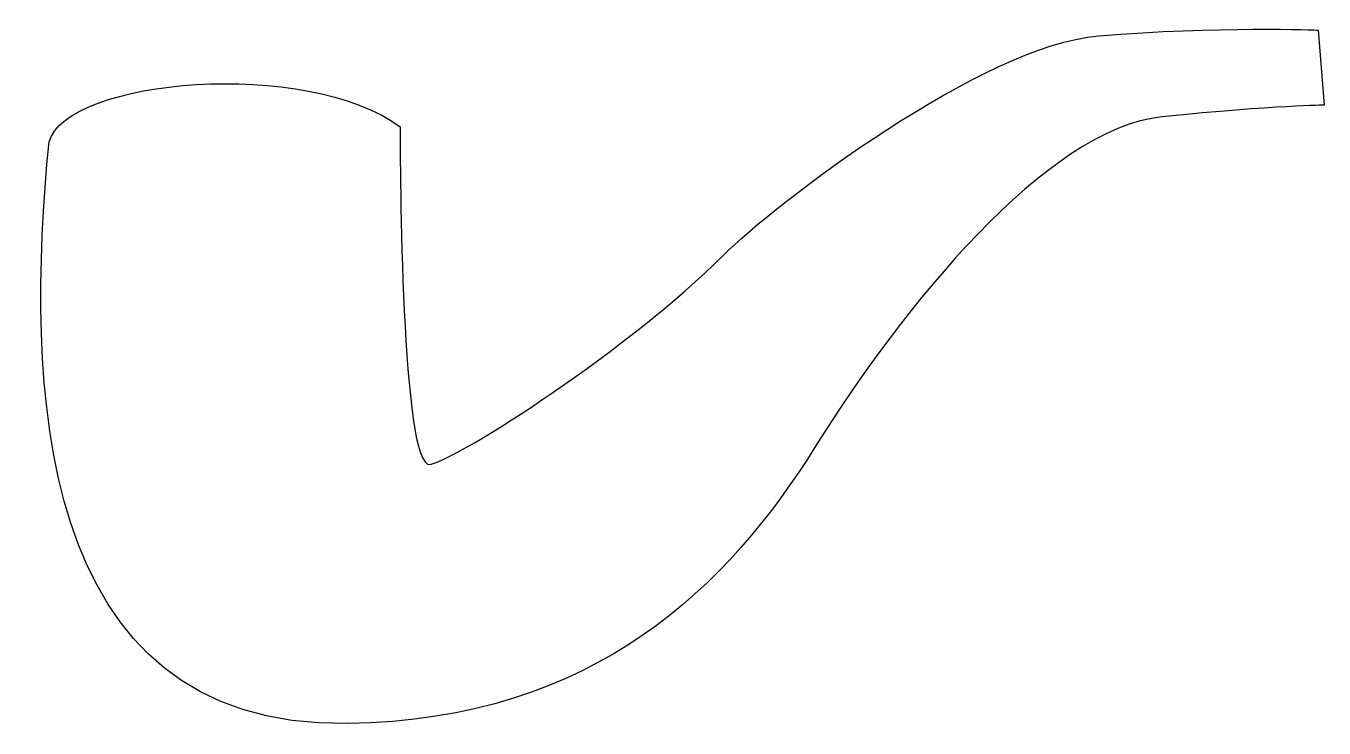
# Model space of a CAD drawing. Header units: centimetres. Extents: x -7.4 to 6.5, y -3.4 to 4.1.
import ezdxf

# ---------------------------------------------------------------- set-up
doc = ezdxf.new("R2010")
doc.units = ezdxf.units.CM
doc.header["$MEASUREMENT"] = 0
doc.layers.add('Camada 1', color=7, linetype='Continuous')

msp = doc.modelspace()

# ---------------------------------------------------------------- linework, layer by layer
at = {"layer": 'Camada 1'}
msp.add_open_spline([(6.4298, 4.0459), (6.4298, 4.0459), (5.35982, 4.09001), (4.08691, 3.98423), (4.08691, 3.98423), (2.84289, 3.88083), (0.63365, 2.19694), (0.07921, 1.64116), (0.07921, 1.64116), (-0.90988, 0.64971), (-2.73956, -0.52639), (-3.04785, -0.58788), (-3.04785, -0.58788), (-3.35614, -0.64937), (-3.36932, 2.64324), (-3.36932, 3.01302), (-3.36932, 3.01302), (-4.35587, 3.75293), (-6.93, 3.53047), (-7.115, 2.85221), (-7.115, 2.85221), (-7.36164, 0.32433), (-7.30793, -3.40124), (-3.92846, -3.35327), (-3.92846, -3.35327), (-1.27678, -3.31575), (0.14088, -1.87343), (1.06579, -0.39361), (1.06579, -0.39361), (1.99067, 1.0862), (3.532, 2.99763), (4.76517, 3.12096), (4.76517, 3.12096), (5.99834, 3.24428), (6.49163, 3.24428), (6.49163, 3.24428), (6.49163, 3.24428), (6.49163, 3.24428), (6.4298, 4.0459), (6.4298, 4.0459)], degree=3, knots=[0, 0, 0, 0, 0.09090909, 0.09090909, 0.09090909, 0.09090909, 0.18181818, 0.18181818, 0.18181818, 0.18181818, 0.27272727, 0.27272727, 0.27272727, 0.27272727, 0.36363636, 0.36363636, 0.36363636, 0.36363636, 0.45454545, 0.45454545, 0.45454545, 0.45454545, 0.54545455, 0.54545455, 0.54545455, 0.54545455, 0.63636364, 0.63636364, 0.63636364, 0.63636364, 0.72727273, 0.72727273, 0.72727273, 0.72727273, 0.81818182, 0.81818182, 0.81818182, 0.81818182, 1, 1, 1, 1], dxfattribs=at)

doc.saveas('drawing.dxf')
